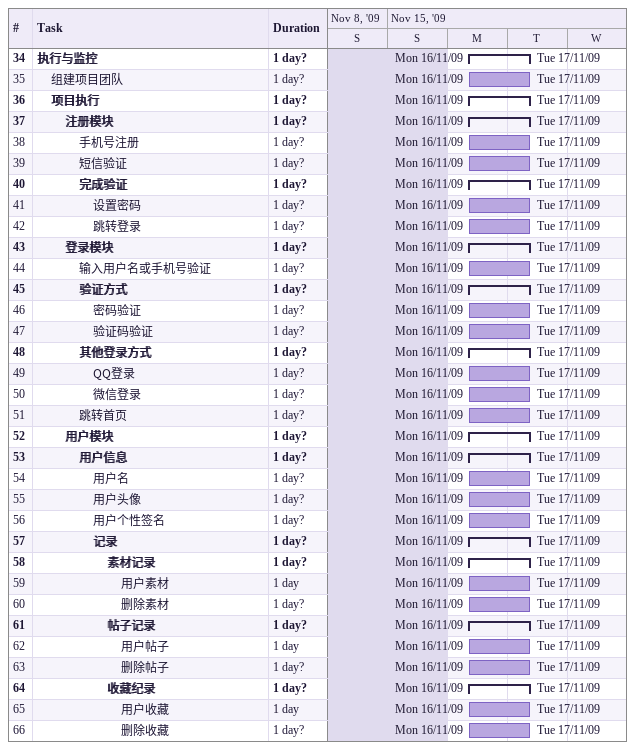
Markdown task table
| ID | Level | Task | Duration | Start | Finish |
|---|---|---|---|---|---|
| 34 | 1 | **执行与监控** | 1d? | 2009-11-16 | 2009-11-17 |
| 35 | 2 | 组建项目团队 | 1d? | 2009-11-16 | 2009-11-17 |
| 36 | 2 | **项目执行** | 1d? | 2009-11-16 | 2009-11-17 |
| 37 | 3 | **注册模块** | 1d? | 2009-11-16 | 2009-11-17 |
| 38 | 4 | 手机号注册 | 1d? | 2009-11-16 | 2009-11-17 |
| 39 | 4 | 短信验证 | 1d? | 2009-11-16 | 2009-11-17 |
| 40 | 4 | **完成验证** | 1d? | 2009-11-16 | 2009-11-17 |
| 41 | 5 | 设置密码 | 1d? | 2009-11-16 | 2009-11-17 |
| 42 | 5 | 跳转登录 | 1d? | 2009-11-16 | 2009-11-17 |
| 43 | 3 | **登录模块** | 1d? | 2009-11-16 | 2009-11-17 |
| 44 | 4 | 输入用户名或手机号验证 | 1d? | 2009-11-16 | 2009-11-17 |
| 45 | 4 | **验证方式** | 1d? | 2009-11-16 | 2009-11-17 |
| 46 | 5 | 密码验证 | 1d? | 2009-11-16 | 2009-11-17 |
| 47 | 5 | 验证码验证 | 1d? | 2009-11-16 | 2009-11-17 |
| 48 | 4 | **其他登录方式** | 1d? | 2009-11-16 | 2009-11-17 |
| 49 | 5 | QQ登录 | 1d? | 2009-11-16 | 2009-11-17 |
| 50 | 5 | 微信登录 | 1d? | 2009-11-16 | 2009-11-17 |
| 51 | 4 | 跳转首页 | 1d? | 2009-11-16 | 2009-11-17 |
| 52 | 3 | **用户模块** | 1d? | 2009-11-16 | 2009-11-17 |
| 53 | 4 | **用户信息** | 1d? | 2009-11-16 | 2009-11-17 |
| 54 | 5 | 用户名 | 1d? | 2009-11-16 | 2009-11-17 |
| 55 | 5 | 用户头像 | 1d? | 2009-11-16 | 2009-11-17 |
| 56 | 5 | 用户个性签名 | 1d? | 2009-11-16 | 2009-11-17 |
| 57 | 5 | **记录** | 1d? | 2009-11-16 | 2009-11-17 |
| 58 | 6 | **素材记录** | 1d? | 2009-11-16 | 2009-11-17 |
| 59 | 7 | 用户素材 | 1d | 2009-11-16 | 2009-11-17 |
| 60 | 7 | 删除素材 | 1d? | 2009-11-16 | 2009-11-17 |
| 61 | 6 | **帖子记录** | 1d? | 2009-11-16 | 2009-11-17 |
| 62 | 7 | 用户帖子 | 1d | 2009-11-16 | 2009-11-17 |
| 63 | 7 | 删除帖子 | 1d? | 2009-11-16 | 2009-11-17 |
| 64 | 6 | **收藏纪录** | 1d? | 2009-11-16 | 2009-11-17 |
| 65 | 7 | 用户收藏 | 1d | 2009-11-16 | 2009-11-17 |
| 66 | 7 | 删除收藏 | 1d? | 2009-11-16 | 2009-11-17 |
